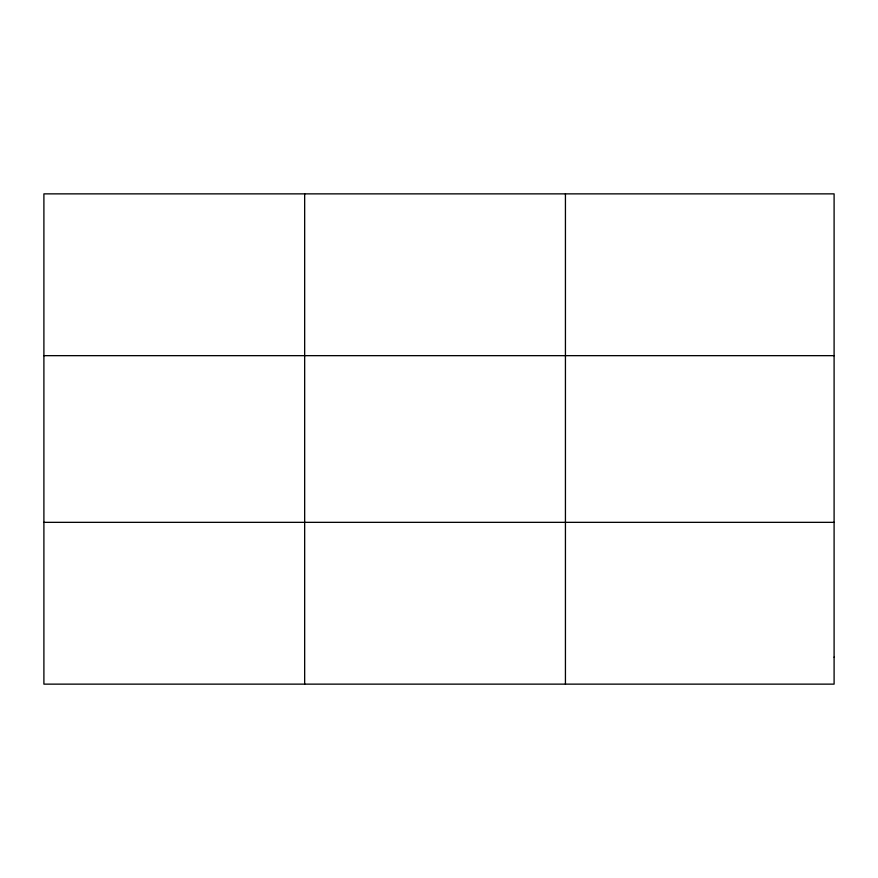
<?xml version="1.0" encoding="UTF-8"?>
<svg xmlns="http://www.w3.org/2000/svg" width="878" height="878" viewBox="0 0 878 878"><rect width="100%" height="100%" fill="white"/><g stroke="black" fill="none" stroke-linecap="round" stroke-linejoin="round"><path stroke-width="1.32" d="M304.666 193.862L304.666 684.138M565.432 193.862L565.432 684.138M43.9 355.656L834.1 355.656M43.9 522.344L834.1 522.344M834.1 657.172L834.1 684.138L43.9 684.138L43.9 193.862L834.1 193.862L834.1 657.172"/></g></svg>
